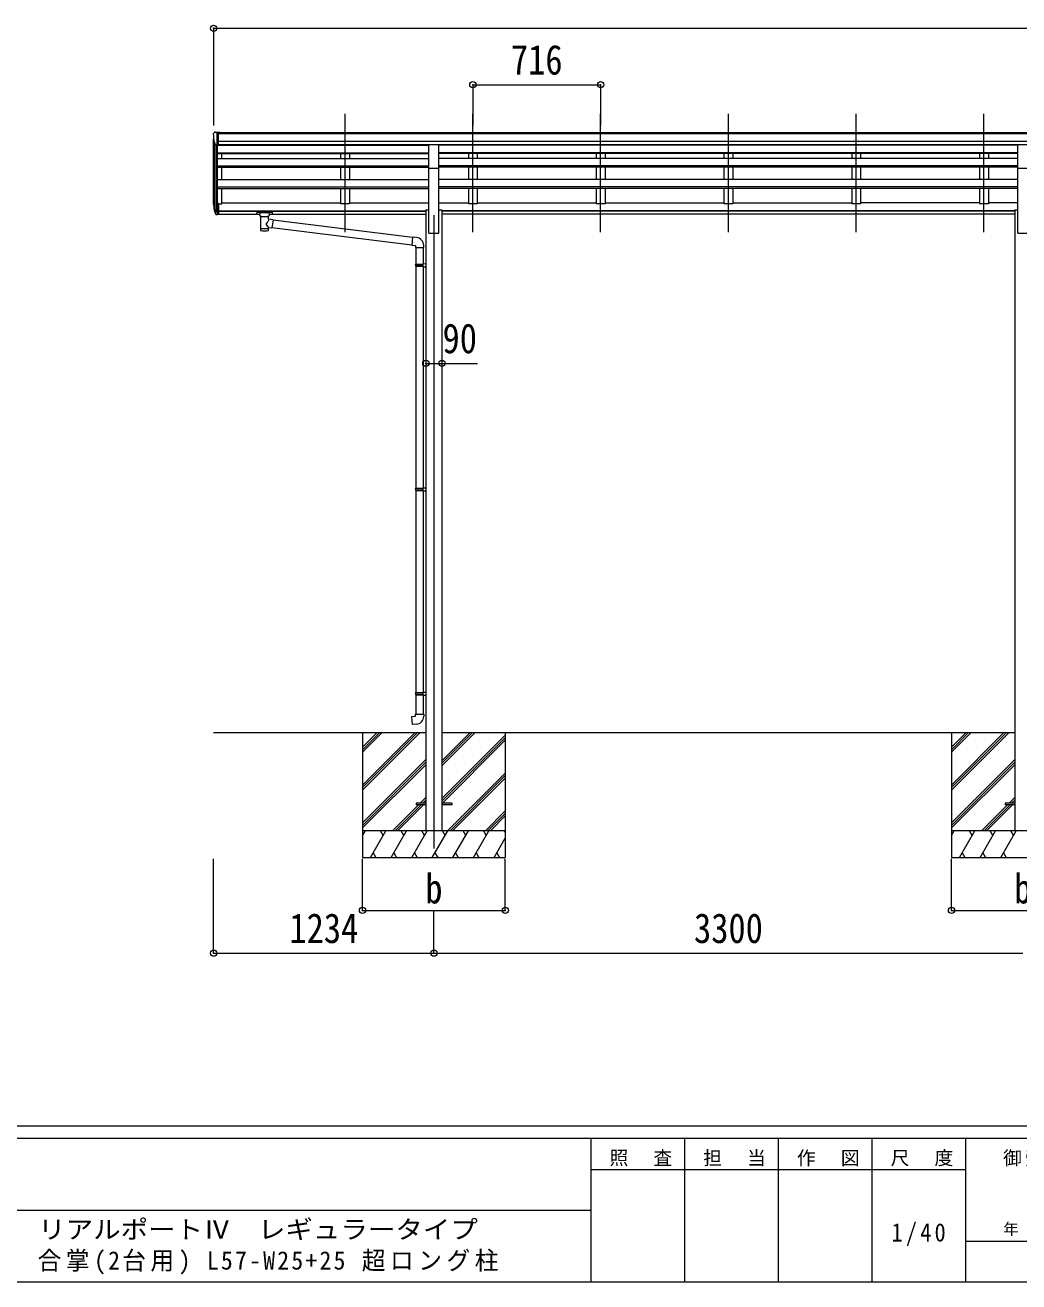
# Model space of a CAD drawing. Units: millimetres at full size. Extents: x -9783 to 33754, y -10064 to 6752.
# Drawn here: x 36 to 5604, y -6828 to 217 of the extents above; entities that cross this region are included whole.
import ezdxf
from ezdxf.enums import TextEntityAlignment as Align

# ---------------------------------------------------------------- set-up
doc = ezdxf.new("R2010")
doc.units = ezdxf.units.MM
doc.header["$LTSCALE"] = 35
doc.header["$PDMODE"] = 32
doc.header["$PDSIZE"] = 35
for name, color, linetype, lineweight in [('0-0_0', 7, 'Continuous', 9), ('0-1_本体', 4, 'Continuous', 9), ('0-2_部品', 7, 'Continuous', 9), ('0-8_PARTS2', 2, 'Continuous', 9), ('0-A_寸法', 6, 'Continuous', 9), ('F-0_240', 7, 'Continuous', 9)]:
    doc.layers.add(name, color=color, linetype=linetype, lineweight=lineweight)
doc.styles.add('ＭＳ ゴシック', font='')
doc.styles.get('ＭＳ ゴシック').set_extended_font_data('MS Gothic')

msp = doc.modelspace()

# ---------------------------------------------------------------- linework, layer by layer
at = {"layer": '0-0_0'}
for p, q in [((1092.35, -3749.35), (2281.15, -3749.35)), ((1926.35, -3749.35), (1926.35, -4449.35)), ((1926.35, -4043.53), (2220.53, -3749.35)), ((1926.35, -4057.67), (2234.67, -3749.35)), ((1926.35, -4071.81), (2248.82, -3749.35)), ((1926.35, -3859.68), (2036.68, -3749.35)), ((1926.35, -3845.54), (2022.54, -3749.35)), ((1926.35, -3831.4), (2008.4, -3749.35)), ((2371.55, -3934.98), (2557.18, -3749.35)), ((2371.55, -3920.84), (2543.04, -3749.35)), ((2371.55, -3906.7), (2528.9, -3749.35)), ((2371.55, -3749.35), (5581.15, -3749.35)), ((2371.55, -4118.83), (2726.35, -3764.03)), ((2371.55, -4132.97), (2726.35, -3778.17)), ((2373.81, -4144.85), (2726.35, -3792.32)), ((2726.35, -3749.35), (2726.35, -4449.35)), ((5226.35, -3749.35), (5226.35, -4449.35)), ((5226.35, -4043.53), (5520.53, -3749.35)), ((5226.35, -4057.67), (5534.67, -3749.35)), ((5226.35, -4071.81), (5548.82, -3749.35)), ((5226.35, -3859.68), (5336.68, -3749.35)), ((5226.35, -3845.54), (5322.54, -3749.35)), ((5226.35, -3831.4), (5308.4, -3749.35)), ((1926.35, -4255.66), (2281.15, -3900.86)), ((1926.35, -4269.8), (2281.15, -3915.01)), ((1926.35, -4283.95), (2281.15, -3929.15)), ((5226.35, -4255.66), (5581.15, -3900.86)), ((5226.35, -4269.8), (5581.15, -3915.01)), ((5226.35, -4283.95), (5581.15, -3929.15)), ((2403.16, -4299.35), (2726.35, -3976.16)), ((2417.3, -4299.35), (2726.35, -3990.31)), ((2431.45, -4299.35), (2726.35, -4004.45)), ((2094.79, -4299.35), (2240.29, -4153.85)), ((2108.94, -4299.35), (2254.44, -4153.85)), ((2123.08, -4299.35), (2268.58, -4153.85)), ((2249.29, -4144.85), (2281.15, -4113)), ((2263.44, -4144.85), (2281.15, -4127.14)), ((2277.58, -4144.85), (2281.15, -4141.28)), ((5394.79, -4299.35), (5540.29, -4153.85)), ((5408.94, -4299.35), (5554.44, -4153.85)), ((5423.08, -4299.35), (5568.58, -4153.85)), ((5549.29, -4144.85), (5581.15, -4113)), ((5563.44, -4144.85), (5581.15, -4127.14)), ((5577.58, -4144.85), (5581.15, -4141.28)), ((2615.29, -4299.35), (2726.35, -4188.29)), ((2629.44, -4299.35), (2726.35, -4202.44)), ((2643.58, -4299.35), (2726.35, -4216.58)), ((2726.35, -4299.35), (1926.35, -4299.35)), ((1926.35, -4326.86), (1942.23, -4299.35)), ((1971.1, -4449.35), (2057.7, -4299.35)), ((2042.7, -4325.33), (2027.7, -4299.35)), ((2086.57, -4449.35), (2173.17, -4299.35)), ((2158.17, -4325.34), (2143.17, -4299.35)), ((2202.04, -4449.35), (2288.64, -4299.35)), ((2273.64, -4325.33), (2258.64, -4299.35)), ((2317.51, -4449.35), (2404.11, -4299.35)), ((2389.11, -4325.33), (2374.11, -4299.35)), ((2432.98, -4449.35), (2519.58, -4299.35)), ((2504.58, -4325.33), (2489.58, -4299.35)), ((2548.45, -4449.35), (2635.05, -4299.35)), ((2605.05, -4299.35), (2620.05, -4325.33)), ((2663.92, -4449.35), (2726.35, -4341.22)), ((2720.52, -4299.35), (2726.35, -4309.45)), ((6026.35, -4299.35), (5226.35, -4299.35)), ((5226.35, -4326.86), (5242.23, -4299.35)), ((5271.1, -4449.35), (5357.7, -4299.35)), ((5342.7, -4325.33), (5327.7, -4299.35)), ((5386.57, -4449.35), (5473.17, -4299.35)), ((5458.17, -4325.34), (5443.17, -4299.35)), ((5502.04, -4449.35), (5588.64, -4299.35)), ((5573.64, -4325.33), (5558.64, -4299.35)), ((1986.1, -4423.37), (2001.1, -4449.35)), ((2101.57, -4423.37), (2116.57, -4449.35)), ((2217.04, -4423.37), (2232.04, -4449.35)), ((2332.51, -4423.37), (2347.51, -4449.35)), ((2447.98, -4423.37), (2462.98, -4449.35)), ((2563.45, -4423.37), (2578.45, -4449.35)), ((2678.92, -4423.37), (2693.92, -4449.35)), ((5286.1, -4423.37), (5301.1, -4449.35)), ((5401.57, -4423.37), (5416.57, -4449.35)), ((5517.04, -4423.37), (5532.04, -4449.35)), ((1926.35, -4449.35), (2726.35, -4449.35)), ((5226.35, -4449.35), (6026.35, -4449.35))]:
    msp.add_line(p, q, dxfattribs=at)
at = {"layer": '0-1_本体'}
for p, q in [((1092.35, -786.23), (1092.35, -421.98)), ((1118.85, -385.23), (6833.85, -385.23)), ((1118.85, -390.58), (6833.85, -390.58)), ((1096.64, -440.78), (1096.64, -810.49)), ((1106.35, -456.14), (1106.35, -828.49)), ((1112.35, -456.61), (1112.35, -784.06)), ((1112.35, -456.62), (2298.85, -456.62)), ((1118.85, -434.11), (6833.85, -434.11)), ((1118.85, -451.78), (6833.85, -451.78)), ((2298.85, -454.15), (1118.85, -454.15)), ((1803.35, -454.15), (1803.35, -456.62)), ((1853.35, -454.15), (1853.35, -456.62)), ((2353.85, -454.16), (5132.35, -454.27)), ((5598.85, -456.62), (2353.85, -456.62)), ((2519.35, -454.15), (2519.35, -456.62)), ((2569.35, -454.15), (2569.35, -456.62)), ((3235.35, -454.15), (3235.35, -456.62)), ((3285.35, -454.15), (3285.35, -456.62)), ((3951.35, -454.15), (3951.35, -456.62)), ((4001.35, -454.15), (4001.35, -456.62)), ((4667.35, -454.15), (4667.35, -456.62)), ((4717.35, -454.15), (4717.35, -456.62)), ((5598.85, -454.27), (5132.35, -454.27)), ((5383.35, -454.15), (5383.35, -456.62)), ((5433.35, -454.15), (5433.35, -456.62)), ((1112.35, -498.81), (2298.85, -498.81)), ((1112.35, -500.21), (2298.85, -500.21)), ((1112.35, -503.9), (2298.85, -503.9)), ((1112.35, -531.14), (2298.85, -531.14)), ((1137.35, -531.14), (1137.35, -503.9)), ((1803.35, -503.9), (1803.35, -531.14)), ((1853.35, -503.9), (1853.35, -531.14)), ((5598.85, -498.81), (2353.85, -498.81)), ((5598.85, -500.21), (2353.85, -500.21)), ((5598.85, -503.9), (2353.85, -503.9)), ((5598.85, -531.14), (2353.85, -531.14)), ((2519.35, -503.9), (2519.35, -531.14)), ((2569.35, -503.9), (2569.35, -531.14)), ((3235.35, -503.9), (3235.35, -531.14)), ((3285.35, -503.9), (3285.35, -531.14)), ((3951.35, -503.9), (3951.35, -531.14)), ((4001.35, -503.9), (4001.35, -531.14)), ((4667.35, -503.9), (4667.35, -531.14)), ((4717.35, -503.9), (4717.35, -531.14)), ((5383.35, -503.9), (5383.35, -531.14)), ((5433.35, -503.9), (5433.35, -531.14)), ((1112.35, -571.87), (2298.85, -571.87)), ((1112.35, -573.36), (2298.85, -573.36)), ((1112.35, -580.17), (2298.85, -580.17)), ((1137.35, -649.66), (1137.35, -580.17)), ((1803.35, -580.17), (1803.35, -649.66)), ((1853.35, -580.17), (1853.35, -649.66)), ((2298.85, -949.35), (2298.85, -585.41)), ((5598.85, -571.87), (2353.85, -571.87)), ((5598.85, -573.36), (2353.85, -573.36)), ((5598.85, -580.17), (2353.85, -580.17)), ((2353.85, -949.35), (2353.85, -585.41)), ((2519.35, -580.17), (2519.35, -649.66)), ((2569.35, -580.17), (2569.35, -649.66)), ((3235.35, -580.17), (3235.35, -649.66)), ((3285.35, -580.17), (3285.35, -649.66)), ((3951.35, -580.17), (3951.35, -649.66)), ((4001.35, -580.17), (4001.35, -649.66)), ((4667.35, -580.17), (4667.35, -649.66)), ((4717.35, -580.17), (4717.35, -649.66)), ((5383.35, -580.17), (5383.35, -649.66)), ((5433.35, -580.17), (5433.35, -649.66)), ((5598.85, -949.35), (5598.85, -585.41)), ((1112.35, -649.66), (2298.85, -649.66)), ((1112.35, -688.97), (2298.85, -688.97)), ((1112.35, -690.45), (2298.85, -690.45)), ((1112.35, -699.93), (2298.85, -699.93)), ((1137.35, -784.89), (1137.35, -699.93)), ((1803.35, -699.93), (1803.35, -784.89)), ((1853.35, -699.93), (1853.35, -784.89)), ((5598.85, -649.66), (2353.85, -649.66)), ((5598.85, -688.97), (2353.85, -688.97)), ((5598.85, -690.45), (2353.85, -690.45)), ((5598.85, -699.93), (2353.85, -699.93)), ((2519.35, -699.93), (2519.35, -784.89)), ((2569.35, -699.93), (2569.35, -784.89)), ((3235.35, -699.93), (3235.35, -784.89)), ((3285.35, -699.93), (3285.35, -784.89)), ((3951.35, -699.93), (3951.35, -784.89)), ((4001.35, -699.93), (4001.35, -784.89)), ((4667.35, -699.93), (4667.35, -784.89)), ((4717.35, -699.93), (4717.35, -784.89)), ((5383.35, -699.93), (5383.35, -784.89)), ((5433.35, -699.93), (5433.35, -784.89)), ((1118.85, -784.89), (1137.35, -784.89)), ((1118.85, -824.39), (2281.15, -824.39)), ((1118.85, -825.77), (2281.15, -825.77)), ((1118.85, -842.95), (1350.35, -842.95)), ((1137.35, -780.09), (1803.35, -780.09)), ((1404.35, -842.95), (2281.15, -842.95)), ((1853.35, -784.89), (1803.35, -784.89)), ((1853.35, -780.09), (2298.85, -780.09)), ((2281.15, -819.35), (2298.85, -819.35)), ((2281.15, -819.35), (2281.15, -4299.35)), ((2353.85, -780.09), (2519.35, -780.09)), ((2353.85, -819.35), (2371.55, -819.35)), ((2371.55, -819.35), (2371.55, -4299.35)), ((5581.15, -824.39), (2371.55, -824.39)), ((5581.15, -825.77), (2371.55, -825.77)), ((5581.15, -842.95), (2371.55, -842.95)), ((2569.35, -784.89), (2519.35, -784.89)), ((2569.35, -780.09), (3235.35, -780.09)), ((3285.35, -784.89), (3235.35, -784.89)), ((3285.35, -780.09), (3951.35, -780.09)), ((4001.35, -784.89), (3951.35, -784.89)), ((4001.35, -780.09), (4667.35, -780.09)), ((4717.35, -784.89), (4667.35, -784.89)), ((5383.35, -780.09), (4717.35, -780.09)), ((5433.35, -784.89), (5383.35, -784.89)), ((5598.85, -780.09), (5433.35, -780.09)), ((5581.15, -819.35), (5598.85, -819.35)), ((5581.15, -819.35), (5581.15, -4299.35)), ((2298.85, -949.35), (2353.85, -949.35)), ((5598.85, -949.35), (5653.85, -949.35))]:
    msp.add_line(p, q, dxfattribs=at)
at = {"layer": '0-2_部品'}
for p, q in [((1090.35, -393), (1090.35, -393.63)), ((1097.26, -384.2), (1093.2, -390)), ((1100.35, -383.63), (1098.02, -383.77)), ((1100.35, -383.63), (1118.85, -383.63)), ((1112.35, -456.61), (1112.35, -383.63)), ((1118.85, -383.63), (1128.85, -383.72)), ((1118.85, -455.61), (1118.85, -383.63)), ((1128.85, -385.23), (1128.85, -383.72)), ((1104.73, -454.8), (1095.45, -438.73)), ((1112.35, -456.61), (1107.14, -456.29)), ((1118.85, -455.61), (1112.35, -455.61)), ((2298.85, -453.5), (2353.85, -453.5)), ((2298.85, -585.57), (2298.85, -453.5)), ((2353.85, -585.57), (2353.85, -453.5)), ((5598.85, -453.5), (5653.85, -453.5)), ((5598.85, -585.57), (5598.85, -453.5)), ((2298.85, -585.57), (2353.85, -585.57)), ((5598.85, -585.57), (5653.85, -585.57)), ((1094.74, -810.1), (1104.91, -829.27)), ((1105.92, -828.02), (1096.16, -809.6)), ((1097.33, -826.95), (1104.91, -844.44)), ((1112.35, -828.77), (1107.22, -828.77)), ((1112.35, -830.77), (1107.51, -830.77)), ((1112.35, -784.06), (1112.35, -845.94)), ((1118.85, -784.06), (1112.35, -784.06)), ((1118.85, -822.37), (1112.35, -822.37)), ((1118.85, -827.77), (1112.35, -827.77)), ((1118.85, -845.12), (1112.35, -845.12)), ((1118.85, -784.06), (1118.85, -845.12)), ((1333.85, -830.83), (1333.85, -841.59)), ((1333.85, -831.02), (1333.85, -832.57)), ((1335.85, -830.17), (1418.85, -830.17)), ((1335.85, -832.35), (1418.85, -832.35)), ((1335.85, -842.26), (1350.35, -842.26)), ((1350.35, -849.06), (1350.35, -838.79)), ((1404.35, -849.06), (1404.35, -838.79)), ((1404.35, -842.26), (1418.85, -842.26)), ((1420.85, -830.83), (1420.85, -841.59)), ((1112.35, -845.94), (1107.51, -845.94)), ((1354.45, -853.56), (1354.44, -933.86)), ((1400.25, -871.14), (1400.25, -853.55)), ((1425.47, -875.04), (1400.25, -871.13)), ((1425.47, -875.04), (1418.45, -920.3)), ((1425.47, -875.04), (2207.24, -971.84)), ((1400.27, -933.86), (1400.25, -917.23)), ((1400.25, -917.48), (1418.45, -920.3)), ((2203.23, -1017.67), (1418.45, -920.3)), ((2228.07, -973.66), (2207.24, -971.84)), ((2223.15, -1029.41), (2269.15, -1029.41)), ((2225.15, -1029.41), (2225.15, -1123.41)), ((2267.15, -1029.41), (2267.15, -1120.85)), ((2269.15, -1029.41), (2269.15, -1018.49)), ((2223.15, -1125.41), (2224.15, -1123.41)), ((2223.15, -1125.41), (2267.15, -1125.41)), ((2223.15, -1125.41), (2223.15, -1133.41)), ((2224.15, -1123.41), (2267.15, -1123.41)), ((2262.68, -1125.41), (2262.25, -1123.41)), ((2265.15, -1120.91), (2281.15, -1120.44)), ((2265.15, -1122.91), (2265.15, -1120.91)), ((2265.15, -1122.91), (2267.15, -1122.91)), ((2281.15, -1120.44), (2281.15, -1138.38)), ((2223.15, -1133.41), (2267.15, -1133.41)), ((2223.15, -1133.41), (2224.15, -1135.41)), ((2224.15, -1135.41), (2267.15, -1135.41)), ((2225.15, -1135.41), (2225.15, -2379.6)), ((2265.15, -1137.91), (2265.15, -1135.91)), ((2265.15, -1137.91), (2281.15, -1138.38)), ((2267.15, -1137.97), (2267.15, -2377.04)), ((2223.15, -2381.6), (2224.15, -2379.6)), ((2223.15, -2381.6), (2267.15, -2381.6)), ((2223.15, -2381.6), (2223.15, -2389.6)), ((2223.15, -2389.6), (2267.15, -2389.6)), ((2223.15, -2389.6), (2224.15, -2391.6)), ((2224.15, -2379.6), (2267.15, -2379.6)), ((2224.15, -2391.6), (2267.15, -2391.6)), ((2225.15, -2391.6), (2225.15, -3524.76)), ((2262.68, -2381.6), (2262.25, -2379.6)), ((2265.15, -2377.1), (2281.15, -2376.63)), ((2265.15, -2379.1), (2265.15, -2377.1)), ((2265.15, -2379.1), (2267.15, -2379.1)), ((2265.15, -2394.1), (2265.15, -2392.1)), ((2265.15, -2394.1), (2281.15, -2394.57)), ((2267.15, -2394.16), (2267.15, -3522.2)), ((2281.15, -2376.63), (2281.15, -2394.57)), ((2265.15, -3522.26), (2281.15, -3521.79)), ((2265.15, -3524.26), (2265.15, -3522.26)), ((2281.15, -3521.79), (2281.15, -3539.73)), ((2223.15, -3526.76), (2223.15, -3534.76)), ((2223.15, -3526.76), (2267.15, -3526.76)), ((2223.15, -3534.76), (2267.15, -3534.76)), ((2223.15, -3534.76), (2224.15, -3536.76)), ((2224.15, -3536.76), (2267.15, -3536.76)), ((2225.15, -3536.76), (2225.15, -3646.76)), ((2262.68, -3526.76), (2262.25, -3524.76)), ((2265.15, -3524.26), (2267.15, -3524.26)), ((2265.15, -3539.26), (2265.15, -3537.26)), ((2265.15, -3539.26), (2281.15, -3539.73)), ((2267.15, -3539.32), (2267.15, -3646.76)), ((2223.15, -3646.76), (2269.15, -3646.76)), ((2223.15, -3656.76), (2223.15, -3646.76)), ((2269.15, -3646.76), (2269.15, -3657.67))]:
    msp.add_line(p, q, dxfattribs=at)
at = {"layer": '0-2_部品', "color": 4}
for p, q in [((2226.35, -4144.85), (2226.35, -4153.85)), ((2281.15, -4144.85), (2226.35, -4144.85)), ((2281.15, -4153.85), (2226.35, -4153.85)), ((2425.95, -4144.85), (2371.15, -4144.85)), ((5526.35, -4144.85), (5526.35, -4153.85)), ((5581.15, -4144.85), (5526.35, -4144.85)), ((5581.15, -4153.85), (5526.35, -4153.85))]:
    msp.add_line(p, q, dxfattribs=at)
at = {"layer": '0-2_部品'}
for points in [[(1333.85, -830.83), (1333.89, -830.64), (1333.97, -830.5), (1334.07, -830.41), (1334.17, -830.35), (1334.29, -830.3), (1334.59, -830.24), (1335.08, -830.19), (1335.62, -830.17), (1335.85, -830.17)], [(1333.85, -841.59), (1333.89, -841.79), (1333.97, -841.93), (1334.07, -842.02), (1334.17, -842.08), (1334.29, -842.12), (1334.59, -842.19), (1335.08, -842.23), (1335.62, -842.25), (1335.85, -842.26)], [(1418.85, -830.17), (1419.2, -830.17), (1419.73, -830.2), (1420.18, -830.25), (1420.49, -830.33), (1420.66, -830.43), (1420.78, -830.56), (1420.84, -830.74), (1420.85, -830.83)], [(1418.85, -842.26), (1419.2, -842.25), (1419.73, -842.23), (1420.18, -842.18), (1420.49, -842.1), (1420.66, -842), (1420.78, -841.86), (1420.84, -841.68), (1420.85, -841.59)], [(1350.39, -849.01), (1350.37, -849.36), (1350.61, -850.32), (1351.13, -851.2), (1351.94, -852.04), (1353.05, -852.84), (1354.45, -853.56)], [(1400.25, -853.55), (1400.48, -853.46), (1401.84, -852.72), (1402.95, -851.88), (1403.71, -851.01), (1404.17, -850.11), (1404.34, -849.23)], [(2207.24, -971.84), (2203.23, -1017.67), (2223.15, -1019.41), (2223.15, -1029.41)], [(2262.68, -1125.41), (2262.68, -1133.41), (2262.25, -1135.41)], [(2265.15, -1135.91), (2267.15, -1135.91), (2267.15, -1122.91)], [(2262.68, -2381.6), (2262.68, -2389.6), (2262.25, -2391.6)], [(2265.15, -2392.1), (2267.15, -2392.1), (2267.15, -2379.1)], [(2223.15, -3526.76), (2224.15, -3524.76), (2267.15, -3524.76)], [(2262.68, -3526.76), (2262.68, -3534.76), (2262.25, -3536.76)], [(2265.15, -3537.26), (2267.15, -3537.26), (2267.15, -3524.26)], [(2228.07, -3702.5), (2207.24, -3704.33), (2203.23, -3658.5), (2223.15, -3656.76)]]:
    msp.add_lwpolyline(points, dxfattribs=at)
at = {"layer": '0-2_部品', "color": 4}
msp.add_lwpolyline([(2425.95, -4144.85), (2425.95, -4153.85), (2371.15, -4153.85)], dxfattribs=at)
at = {"layer": '0-2_部品'}
for centre, radius, start, end in [((1093.35, -393), 3, 93, 180), ((1292.35, -393.63), 202, 180, 192.90261), ((1098.08, -384.77), 1, 93.5, 145), ((1107.33, -453.3), 3, 210, 266.5), ((1181.01, -787.93), 89.07, 174.49576, 194.41188), ((1180.3, -783.65), 88.05, 177.22392, 197.21071), ((1225.57, -790.87), 133.22, 183.27987, 195.71302), ((1107.51, -827.77), 3, 210, 270), ((1107.51, -842.94), 3, 210, 270), ((1107.22, -827.27), 1.5, 210, 270), ((2224.15, -1018.49), 45, 0, 85), ((2224.15, -3657.67), 45, 275, 0)]:
    msp.add_arc(centre, radius, start, end, dxfattribs=at)
for centre, major_axis, ratio, start_param, end_param in [((1335.85, -832.57), (2, 0), 0.109601, 1.5707963, 3.1415927), ((1377.35, -838.79), (27, 0), 0.122176, 6.2831853, 9.424778), ((1418.85, -832.57), (2, 0), 0.109601, 0, 1.5707963), ((1377.36, -854.02), (-22.91, 0.42), 0.072511, 0.0008029, 1.5715993), ((1377.36, -855.64), (-22.91, 0.42), 0.072511, 0.0008029, 1.5715993), ((1377.34, -854.02), (22.92, 0.42), 0.07247, 4.71158, 6.2823764), ((1377.34, -855.64), (22.92, 0.42), 0.07247, 4.71158, 6.2823764), ((1377.35, -897.68), (-22.81, -26.62), 0.234429, 1.6855472, 3.1268519), ((1379.91, -895.03), (20.32, -22.25), 0.045535, 0.0389954, 1.3075346), ((1388.35, -849.06), (16, 0), 0.361356, 6.2636979, 6.2831853), ((1377.35, -933.86), (22.92, 0), 0.101955, 3.1415499, 6.2833984), ((1377.35, -921.42), (22.91, 0), 0.122865, 3.1415927, 6.2831853)]:
    msp.add_ellipse(centre, major_axis=major_axis, ratio=ratio, start_param=start_param, end_param=end_param, dxfattribs=at)
at = {"layer": '0-8_PARTS2'}
for p, q in [((1828.35, -943.15), (1828.35, -280.62)), ((2544.35, -943.15), (2544.35, -280.62)), ((3260.35, -943.15), (3260.35, -280.62)), ((3976.35, -943.15), (3976.35, -280.62)), ((4692.35, -943.15), (4692.35, -280.62)), ((5408.35, -943.15), (5408.35, -280.62)), ((2326.35, -849.35), (2326.35, -4399.35))]:
    msp.add_line(p, q, dxfattribs=at)
at = {"layer": '0-A_寸法'}
for p, q in [((1092.35, 199.01), (6860.35, 199.01)), ((1092.35, 199.01), (1092.35, -346.62)), ((2544.35, -117.61), (2544.35, -346.62)), ((2544.35, -117.61), (3260.35, -117.61)), ((3260.35, -117.61), (3260.35, -346.62)), ((2281.15, -1679.53), (2371.15, -1679.53)), ((2371.15, -1679.53), (2571.15, -1679.53)), ((1092.35, -4985.72), (1092.35, -4456.77)), ((1926.35, -4745.74), (1926.35, -4456.77)), ((2726.35, -4745.74), (2726.35, -4456.77)), ((5226.35, -4745.74), (5226.35, -4456.77)), ((1926.35, -4745.74), (2726.35, -4745.74)), ((2326.35, -4985.72), (2326.35, -4745.74)), ((5226.35, -4745.74), (6026.35, -4745.74)), ((1092.35, -4985.72), (2326.35, -4985.72)), ((2326.35, -4985.72), (5626.35, -4985.72))]:
    msp.add_line(p, q, dxfattribs=at)
for p in [(1092.35, 199.01), (2544.35, -117.61), (3260.35, -117.61), (2281.15, -1679.53), (2371.15, -1679.53), (1926.35, -4745.74), (2726.35, -4745.74), (5226.35, -4745.74), (1092.35, -4985.72), (2326.35, -4985.72)]:
    msp.add_point(p, dxfattribs=at)
at = {"layer": 'F-0_240', "color": 5}
for p, q in [((-9783.03, -5953.1), (9396.97, -5953.1)), ((-9783.03, -6023.1), (6285.75, -6023.1)), ((3205.75, -6023.1), (3205.75, -6828.1)), ((3730.75, -6023.1), (3730.75, -6828.1)), ((4255.75, -6023.1), (4255.75, -6828.1)), ((4780.75, -6023.1), (4780.75, -6828.1)), ((5305.75, -6023.1), (5305.75, -6828.1)), ((3205.75, -6198.1), (5305.75, -6198.1)), ((-3969.25, -6425.6), (3205.75, -6425.6)), ((5305.75, -6600.6), (6285.75, -6600.6)), ((-9783.03, -6828.1), (9396.97, -6828.1))]:
    msp.add_line(p, q, dxfattribs=at)

# ---------------------------------------------------------------- texts
at = {"layer": '0-A_寸法', "color": 7, "style": 'ＭＳ ゴシック', "width": 0.85}
for s, p in [('716', (2757.98, -110.61)), ('90', (2374.9, -1672.53)), ('b', (2278.23, -4756.24)), ('b', (5578.23, -4756.24)), ('1234', (1516.85, -4978.72)), ('3300', (3783.85, -4978.72))]:
    msp.add_text(s, height=166.8, dxfattribs=at).set_placement(p, align=Align.BOTTOM_LEFT)
at = {"layer": 'F-0_240', "style": 'ＭＳ ゴシック', "width": 1.1}
msp.add_text('リアルポートⅣ\u3000レギュラータイプ', height=102.6, dxfattribs=at).set_placement((109.35, -6616.22), align=Align.BOTTOM_LEFT)
at = {"layer": 'F-0_240', "style": 'ＭＳ ゴシック'}
msp.add_text('年\u3000\u3000月\u3000\u3000日', height=64.15, dxfattribs=at).set_placement((5515.76, -6583.1), align=Align.BOTTOM_LEFT)
at = {"layer": 'F-0_240', "attachment_point": 7, "style": 'ＭＳ ゴシック'}
for s, insert, char_height in [('\\T1.17;照\u3000査', (3310.76, -6180.6), 76.98), ('\\T1.17;担\u3000当', (3835.76, -6180.6), 76.98), ('\\T1.17;作\u3000図', (4360.75, -6180.6), 76.98), ('\\T1.17;尺\u3000度', (4885.76, -6180.6), 76.98), ('\\T1.17;御受領印', (5515.75, -6180.6), 76.98), ('\\T1.28;\\W0.9;1/40', (4890.13, -6626.85), 102.6), ('\\T1.19;\\W0.95;合掌(2台用)\\~L57-W25+25\\~超ロング柱', (105.77, -6786.55), 102.6)]:
    msp.add_mtext(s, dxfattribs=dict(at, insert=insert, char_height=char_height))

doc.saveas('drawing.dxf')
